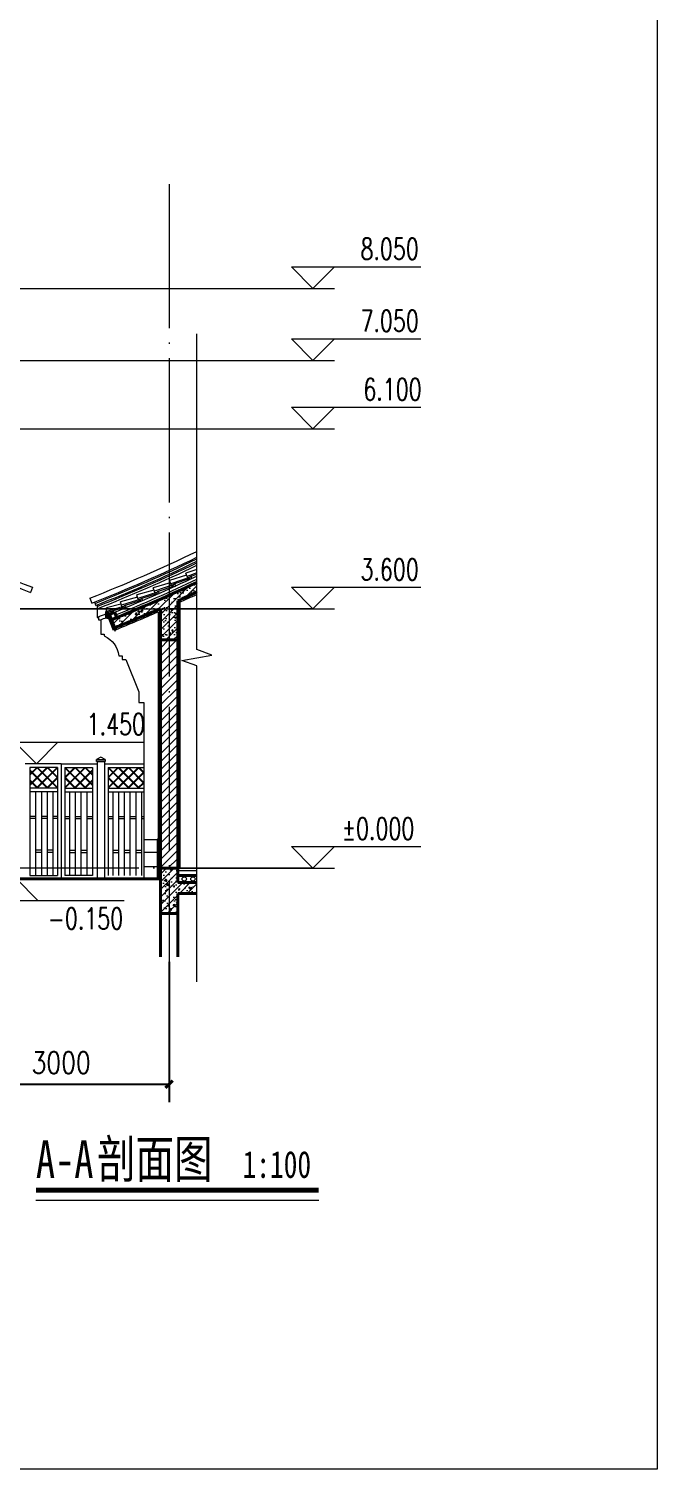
# Model space of a CAD drawing. Extents: x 577108 to 1042908, y 41950 to 81950.
# Drawn here: x 825975 to 834708, y 41950 to 61950 of the extents above; entities that cross this region are included whole.
import ezdxf

# ---------------------------------------------------------------- set-up
doc = ezdxf.new("R2010")
doc.units = 0
doc.header["$LTSCALE"] = 1000
doc.header["$MEASUREMENT"] = 0
doc.linetypes.add('DOTE', pattern=[2.42, 2, -0.2, 0.02, -0.2])
doc.layers.get('0').update_dxf_attribs({"linetype": 'CONTINUOUS', "lineweight": 13})
doc.layers.get('Defpoints').update_dxf_attribs({"linetype": 'CONTINUOUS', "lineweight": 5})
for name, color, linetype, lineweight in [('AXIS', 3, 'CONTINUOUS', 15), ('DIM_ELEV', 3, 'CONTINUOUS', 15), ('DIM_SYMB', 3, 'CONTINUOUS', 15), ('DOTE', 1, 'DOTE', 0), ('hatch', 8, 'CONTINUOUS', 5), ('LM-3', 251, 'CONTINUOUS', 5), ('LM-S', 8, 'CONTINUOUS', 5), ('PUB_TEXT', 7, 'CONTINUOUS', 20), ('wall', 2, 'CONTINUOUS', 40), ('瓦1', 8, 'CONTINUOUS', 15), ('瓦2', 2, 'CONTINUOUS', 15), ('粉刷线', 251, 'CONTINUOUS', 0)]:
    doc.layers.add(name, color=color, linetype=linetype, lineweight=lineweight)
doc.styles.add('_TCH_DIM', font='SIMPLEX', dxfattribs={"bigfont": 'GBCBIG'})
doc.styles.add('DIM_FONT', font='SIMPLEX.shx', dxfattribs={"width": 0.8, "bigfont": 'hztxt.shx'})
doc.styles.add('SIMHEI', font='simhei.ttf', dxfattribs={"width": 0.75, "height": 10})
doc.dimstyles.new('DIMN', dxfattribs={"dimtxt": 300, "dimasz": 100, "dimexe": 250, "dimexo": 300, "dimgap": 150, "dimtad": 1, "dimdec": 0, "dimzin": 0, "dimdsep": 46, "dimtxsty": 'DIM_FONT', "dimblk": 'ARCHTICK', "dimcen": 0.09, "dimclrt": 7, "dimazin": 2, "dimtfac": 1, "dimtdec": 0, "dimtix": 1, "dimtmove": 2, "dimatfit": 3, "dimldrblk": 'ARCHTICK', "dimfxl": 0, "dimtolj": 1, "dimtzin": 0, "dimarcsym": 0})
pattern_1 = [(45, (-236165.48, -386591.74), (-53.0330086, 53.0330086), []), (50, (-236165.48, -386591.74), (215.178055, -18.82564), [22.5, -247.5]), (355, (-236165.48, -386591.74), (-41.6254, 225.65764), [18, -198]), (100.4514, (-236147.54, -386593.31), (173.552815, 206.831863), [19.122057, -210.342634]), (46.1842, (-236165.48, -386531.74), (320.172315, -49.655704), [33.75, -371.25]), (96.6356, (-236138.8, -386535.88), (280.39881, 292.23536), [28.68309, -315.5139]), (351.1842, (-236165.48, -386531.74), (280.39858, 292.23558), [27, -297]), (21, (-236135.48, -386546.74), (179.072116, -120.785667), [22.5, -247.5]), (326, (-236135.48, -386546.74), (72.9946, 217.545014), [18, -198]), (71.4514, (-236120.55, -386556.8), (252.06679, 96.75915), [19.122057, -210.342634]), (37.5, (-236165.48, -386591.74), (3.6479566, 99.868156), [0, -195.6, 0, -201, 0, -198.75]), (7.5, (-236165.48, -386591.74), (78.920861, 118.323514), [0, -114.6, 0, -191.1, 0, -75.75]), (327.5, (-236232.38, -386591.74), (160.146731, -6.7664615), [0, -75, 0, -234, 0, -310.5]), (317.5, (-236262.38, -386591.74), (174.95585, 30.031495), [0, -97.5, 0, -155.4, 0, -220.5])]

# ---------------------------------------------------------------- blocks, each defined once
blk = doc.blocks.new('wa1')
at = {"layer": '瓦1'}
for p in [(-296, 55), (-47, 71)]:
    blk.add_line(p, (-291, 105), dxfattribs=at)
at = {"layer": '瓦2', "color": 2}
for p, q in [((-298, 33), (-296, 55)), ((-298, 33), (-258, 29)), ((2, 25), (-296, 55)), ((-258, 36), (-14, 11)), ((-258, 36), (-258, 29)), ((-14, 11), (-15, 1)), ((-15, 1), (0, 0)), ((2, 25), (0, 0))]:
    blk.add_line(p, q, dxfattribs=at)
blk = doc.blocks.new('_ArchTick')
at = {"color": 0, "linetype": 'ByBlock', "const_width": 0.4}
blk.add_lwpolyline([(-0.5, -0.5), (0.5, 0.5)], dxfattribs=at)
blk = doc.blocks.new('*D102')
at = {"layer": 'AXIS', "color": 0, "lineweight": -2, "transparency": 16777216}
for p, q in [((824925, 48995), (824925, 47045)), ((827925, 48995), (827925, 47045)), ((824925, 47295), (827925, 47295))]:
    blk.add_line(p, q, dxfattribs=at)
at = {"layer": 'Defpoints', "color": 0, "transparency": 16777216}
for p in [(824925, 49295), (827925, 49295), (827925, 47295)]:
    blk.add_point(p, dxfattribs=at)
at = {"layer": 'AXIS', "color": 0, "lineweight": -2, "transparency": 16777216, "xscale": 100, "yscale": 100, "zscale": 100, "rotation": 180}
blk.add_blockref('_ArchTick', (824925, 47295), dxfattribs=at)
at = {"layer": 'AXIS', "color": 0, "lineweight": -2, "transparency": 16777216, "xscale": 100, "yscale": 100, "zscale": 100}
blk.add_blockref('_ArchTick', (827925, 47295), dxfattribs=at)
at = {"layer": 'AXIS', "color": 7, "transparency": 16777216, "insert": (826425, 47595), "char_height": 300, "attachment_point": 5, "style": 'DIM_FONT'}
blk.add_mtext('\\A1;3000', dxfattribs=at)

msp = doc.modelspace()

# ---------------------------------------------------------------- hatches: boundary and pattern name
at = {"layer": 'hatch'}
h = msp.add_hatch(dxfattribs=at)
h.set_pattern_fill('钢筋混凝土', color=256, scale=30, style=0)
h.set_pattern_definition(pattern_1)
h.paths.add_polyline_path([(827804.6627, 53465.0354), (828044.6627, 53465.0354), (828044.6627, 54007.7676, 0.0033137686), (828310.9373, 54130.5011), (828310.9373, 54263.1224, -0.0147124755), (827124.6627, 53745.1748), (827169.4234, 53633.8353, 0.0077881002), (827804.6627, 53900.7809)])
h = msp.add_hatch(dxfattribs=at)
h.set_pattern_fill('普通砖', color=256, scale=30, style=0)
h.set_pattern_definition([(45, (-236165.48, -386534.44), (-56.427121, 56.427121), [])])
h.paths.add_polyline_path([(828044.6627, 50295.1748), (828044.6627, 53465.0354), (827804.6627, 53465.0354), (827804.6627, 50295.1748)])
h = msp.add_hatch(dxfattribs=at)
h.set_pattern_fill('天然石材', color=256, scale=5, style=0)
h.set_pattern_definition([(45, (-444716.233, -410673.382), (-18.8090404, 18.8090404), []), (45, (-444706.983, -410682.932), (-18.8090404, 18.8090404), [10.5, -6])])
h.paths.add_polyline_path([(827804.6627, 50695.1748), (827774.6627, 50695.1748), (827774.6627, 50145.1748), (827804.6627, 50145.1748)])
h = msp.add_hatch(dxfattribs=at)
h.set_pattern_fill('钢筋混凝土', color=256, scale=30, style=0)
h.set_pattern_definition(pattern_1)
h.paths.add_polyline_path([(828044.6627, 49945.1748), (828310.9373, 49945.1748), (828310.9373, 50095.1748), (828044.6627, 50095.1748), (828044.6627, 50295.1748), (827804.6627, 50295.1748), (827804.6627, 50145.1748), (827804.6627, 49665.1748), (828044.6627, 49665.1748)])
at = {"layer": 'LM-S'}
h = msp.add_hatch(dxfattribs=at)
h.set_pattern_fill('文化石01', color=256, scale=500, style=0)
h.set_pattern_definition([(0, (-444716.2, -410683), (9e-13, 4000), [3000, -1000]), (0, (-444716.2, -410483), (9e-13, 4000), [-1200, 1200, -600, 1000]), (0, (-444716.2, -410283), (9e-13, 4000), [-1800, 2200]), (0, (-444716.2, -410083), (9e-13, 4000), [1800, -2200]), (0, (-444716.2, -409883), (9e-13, 4000), [-800, 3200]), (0, (-444716.2, -409683), (9e-13, 4000), [1400, -1000, 1200, -400]), (0, (-443316.2, -409483), (9e-13, 4000), [3200, -800]), (0, (-444916.2, -409283), (9e-13, 4000), [2200, -1800]), (0, (-445516.2, -409083), (9e-13, 4000), [1800, -2200]), (0, (-444716.2, -408883), (9e-13, 4000), [3200, -800]), (0, (-444716.2, -408683), (9e-13, 4000), [-1600, 1000, -600, 800]), (0, (-442716.2, -408483), (9e-13, 4000), [2400, -1600]), (0, (-444316.2, -408283), (9e-13, 4000), [1600, -800, 600, -1000]), (0, (-443516.2, -408083), (9e-13, 4000), [1600, -600, 1000, -800]), (0, (-441916.2, -407883), (9e-13, 4000), [2400, -1600]), (0, (-443516.2, -407683), (9e-13, 4000), [1600, -2400]), (0, (-442716.2, -407483), (9e-13, 4000), [1800, -2200]), (0, (-442716.2, -407283), (9e-13, 4000), [-1200, 2800]), (0, (-443916.2, -407083), (9e-13, 4000), [1200, -2800]), (0, (-442716.2, -406883), (9e-13, 4000), [2800, -1200]), (90, (-444716.2, -409083), (-4000, 1e-12), [600, -1600, 1400, -400]), (90, (-444316.2, -408883), (-4000, 1e-12), [1000, -600, 400, -2000]), (90, (-444116.2, -409683), (-4000, 1e-12), [400, -3600]), (90, (-443916.2, -410083), (-4000, 1e-12), [400, -2400, 600, -600]), (90, (-443716.2, -409283), (-4000, 1e-12), [400, -3600]), (90, (-443516.2, -410683), (-4000, 1e-12), [600, -1800, 1000, -600]), (90, (-443316.2, -409883), (-4000, 1e-12), [600, -3400]), (90, (-443116.2, -408883), (-4000, 1e-12), [600, -200, 400, -2800]), (90, (-442916.2, -410483), (-4000, 1e-12), [600, -3400]), (90, (-442716.2, -409483), (-4000, 1e-12), [600, -200, 600, -400, 1000, -1200]), (90, (-442316.2, -409483), (-4000, 1e-12), [-2800, 400, -400, 400]), (90, (-442116.2, -408883), (-4000, 1e-12), [400, -3600]), (90, (-441916.2, -410283), (-4000, 1e-12), [400, -1400, 1000, -1200]), (90, (-441716.2, -409683), (-4000, 1e-12), [200, -2600, 600, -600]), (90, (-441516.2, -409483), (-4000, 1e-12), [1000, -1000, 600, -1400]), (90, (-441316.2, -408483), (-4000, 1e-12), [600, -1000, 400, -2000]), (90, (-441116.2, -409883), (-4000, 1e-12), [400, -3600]), (90, (-440916.2, -409483), (-4000, 1e-12), [400, -1200, 600, -1800])])
h.paths.add_polyline_path([(825274.6627, 50695.1748), (825074.6627, 50695.1748), (825074.6627, 50145.1748), (825274.6627, 50145.1748)])
h.paths.add_polyline_path([(827774.6627, 50695.1748), (827574.6627, 50695.1748), (827574.6627, 50145.1748), (827774.6627, 50145.1748)])

# ---------------------------------------------------------------- linework, layer by layer
for p, q in [((828044.6627, 50295.1748), (828310.9373, 50295.1748)), ((828044.6627, 50265.1748), (828310.9373, 50265.1748))]:
    msp.add_line(p, q)
for centre in [(828136.7302, 50145.1748), (828256.7302, 50145.1748)]:
    msp.add_circle(centre, 30)
at = {"layer": 'DIM_ELEV'}
for p, q in [((829924.6627, 58345.1748), (829624.6627, 58645.1748)), ((829624.6627, 58645.1748), (831424.6627, 58645.1748)), ((829924.6627, 58345.1748), (830224.6627, 58645.1748)), ((820254.6627, 58345.1748), (830224.6627, 58345.1748)), ((829924.6627, 57345.1748), (829624.6627, 57645.1748)), ((829624.6627, 57645.1748), (831424.6627, 57645.1748)), ((829924.6627, 57345.1748), (830224.6627, 57645.1748)), ((825094.6627, 57345.1748), (830224.6627, 57345.1748)), ((829924.6627, 56395.1748), (829624.6627, 56695.1748)), ((829624.6627, 56695.1748), (831424.6627, 56695.1748)), ((829924.6627, 56395.1748), (830224.6627, 56695.1748)), ((822544.6627, 56395.1748), (830224.6627, 56395.1748)), ((829924.6627, 53895.1748), (829624.6627, 54195.1748)), ((829624.6627, 54195.1748), (831424.6627, 54195.1748)), ((829924.6627, 53895.1748), (830224.6627, 54195.1748)), ((825724.6627, 53895.1748), (830224.6627, 53895.1748)), ((826080.3293, 51745.1748), (825780.3293, 52045.1748)), ((825780.3293, 52045.1748), (827580.3293, 52045.1748)), ((826080.3293, 51745.1748), (826380.3293, 52045.1748)), ((829924.6627, 50295.1748), (829624.6627, 50595.1748)), ((829624.6627, 50595.1748), (831424.6627, 50595.1748)), ((829924.6627, 50295.1748), (830224.6627, 50595.1748)), ((828044.6627, 50295.1748), (830224.6627, 50295.1748)), ((825803.1098, 50145.1748), (826103.1098, 49845.1748)), ((825503.1098, 49845.1748), (827303.1098, 49845.1748))]:
    msp.add_line(p, q, dxfattribs=at)
at = {"layer": 'DIM_SYMB'}
for points in [[(828310.9373, 48718.7888), (828310.9373, 53104.5594), (828100.9373, 53180.9931), (828520.9373, 53255.0505), (828310.9373, 53329.5594), (828310.9373, 57715.3299)], [(826074.0638, 45686.3447), (830005.1397, 45686.3447)]]:
    msp.add_lwpolyline(points, dxfattribs=at)
at = {"layer": 'DIM_SYMB', "const_width": 70}
msp.add_lwpolyline([(826074.0638, 45826.3447), (830005.1397, 45826.3447)], dxfattribs=at)
at = {"layer": 'DOTE'}
for p, q in [((827924.6627, 59795.1748), (827924.6627, 48795.1748)), ((829924.6627, 53895.1748), (792271.3809, 53895.1748)), ((829924.6627, 50295.1748), (792271.3809, 50295.1748))]:
    msp.add_line(p, q, dxfattribs=at)
at = {"layer": 'hatch'}
for p, q in [((826024.6627, 54195.1748), (825997.2241, 54125.3742)), ((826824.6627, 54045.1748), (826852.1013, 53975.3742)), ((826889.2292, 53990.0086), (826907.6072, 53943.5087)), ((826926.1867, 53950.8616), (826933.555, 53932.2684)), ((826425.5635, 51745.1748), (825924.6627, 51745.1748)), ((825990.5635, 51695.1748), (825990.5635, 50195.1748)), ((826375.5635, 51695.1748), (825990.5635, 51695.1748)), ((826227.0711, 51695.1748), (825990.5635, 51458.6672)), ((826085.6497, 51695.1748), (825990.5635, 51600.0886)), ((826233.4062, 51687.3678), (825990.5635, 51444.5251)), ((826091.9849, 51687.3678), (825990.5635, 51585.9464)), ((825990.5635, 51661.5099), (826246.8986, 51405.1748)), ((825990.5635, 51647.3678), (826232.7565, 51405.1748)), ((826368.4924, 51695.1748), (826078.4924, 51405.1748)), ((826091.9849, 51687.3678), (826374.1779, 51405.1748)), ((826375.5635, 51688.1037), (826092.6346, 51405.1748)), ((826098.32, 51695.1748), (826375.5635, 51417.9313)), ((826233.4062, 51687.3678), (826367.7565, 51553.0175)), ((826239.7414, 51695.1748), (826375.5635, 51559.3526)), ((826375.5635, 51695.1748), (826375.5635, 50195.1748)), ((826425.5635, 51745.1748), (826425.5635, 50145.1748)), ((826425.5635, 51745.1748), (826926.4643, 51745.1748)), ((826475.5635, 51695.1748), (826475.5635, 50195.1748)), ((826475.5635, 51695.1748), (826860.5635, 51695.1748)), ((826752.807, 51695.1748), (826475.5635, 51417.9313)), ((826611.3857, 51695.1748), (826475.5635, 51559.3526)), ((826475.5635, 51688.1037), (826758.4924, 51405.1748)), ((826759.1422, 51687.3678), (826476.9492, 51405.1748)), ((826482.6346, 51695.1748), (826772.6346, 51405.1748)), ((826617.7208, 51687.3678), (826483.3705, 51553.0175)), ((826860.5635, 51661.5099), (826604.2284, 51405.1748)), ((826617.7208, 51687.3678), (826860.5635, 51444.5251)), ((826860.5635, 51647.3678), (826618.3705, 51405.1748)), ((826624.0559, 51695.1748), (826860.5635, 51458.6672)), ((826759.1422, 51687.3678), (826860.5635, 51585.9464)), ((826765.4773, 51695.1748), (826860.5635, 51600.0886)), ((826860.5635, 51695.1748), (826860.5635, 50195.1748)), ((826926.4643, 51775.1748), (826926.4643, 50145.1748)), ((826926.4643, 51775.1748), (827026.4643, 51775.1748)), ((827026.4643, 51775.1748), (827026.4643, 50145.1748)), ((827026.4643, 51745.1748), (827574.6627, 51745.1748)), ((827076.4643, 51695.1748), (827076.4643, 50195.1748)), ((827076.4643, 51695.1748), (827574.6627, 51695.1748)), ((827353.7078, 51695.1748), (827076.4643, 51417.9313)), ((827212.2865, 51695.1748), (827076.4643, 51559.3526)), ((827076.4643, 51688.1037), (827359.3933, 51405.1748)), ((827360.043, 51687.3678), (827077.85, 51405.1748)), ((827083.5354, 51695.1748), (827373.5354, 51405.1748)), ((827218.6216, 51687.3678), (827084.2713, 51553.0175)), ((827495.1292, 51695.1748), (827205.1292, 51405.1748)), ((827218.6216, 51687.3678), (827500.8146, 51405.1748)), ((827509.2713, 51695.1748), (827219.2713, 51405.1748)), ((827224.9567, 51695.1748), (827514.9567, 51405.1748)), ((827574.6627, 51633.287), (827346.5505, 51405.1748)), ((827360.043, 51687.3678), (827574.6627, 51472.7481)), ((827574.6627, 51619.1448), (827360.6927, 51405.1748)), ((827366.3781, 51695.1748), (827574.6627, 51486.8902)), ((827501.4643, 51687.3678), (827574.6627, 51614.1694)), ((827507.7995, 51695.1748), (827574.6627, 51628.3116)), ((825990.5635, 51520.0886), (826105.4773, 51405.1748)), ((825990.5635, 51505.9464), (826091.3352, 51405.1748)), ((826375.5635, 51405.1748), (825990.5635, 51405.1748)), ((826367.7565, 51553.0175), (826219.9138, 51405.1748)), ((826375.5635, 51546.6824), (826234.0559, 51405.1748)), ((826475.5635, 51546.6824), (826617.0711, 51405.1748)), ((826475.5635, 51405.1748), (826860.5635, 51405.1748)), ((826483.3705, 51553.0175), (826631.2132, 51405.1748)), ((826860.5635, 51520.0886), (826745.6497, 51405.1748)), ((826860.5635, 51505.9464), (826759.7919, 51405.1748)), ((827076.4643, 51546.6824), (827217.9719, 51405.1748)), ((827076.4643, 51405.1748), (827574.6627, 51405.1748)), ((827084.2713, 51553.0175), (827232.114, 51405.1748)), ((827574.6627, 51491.8656), (827487.9719, 51405.1748)), ((827574.6627, 51477.7235), (827502.114, 51405.1748)), ((826375.5635, 51355.1748), (825990.5635, 51355.1748)), ((825990.5635, 51355.1748), (825990.5635, 50195.1748)), ((826070.5635, 51355.1748), (826070.5635, 50195.1748)), ((826150.5635, 51355.1748), (826150.5635, 50195.1748)), ((826230.5635, 51355.1748), (826230.5635, 50195.1748)), ((826310.5635, 51355.1748), (826310.5635, 50195.1748)), ((826475.5635, 51355.1748), (826860.5635, 51355.1748)), ((826540.5635, 51355.1748), (826540.5635, 50195.1748)), ((826620.5635, 51355.1748), (826620.5635, 50195.1748)), ((826700.5635, 51355.1748), (826700.5635, 50195.1748)), ((826780.5635, 51355.1748), (826780.5635, 50195.1748)), ((826860.5635, 51355.1748), (826860.5635, 50195.1748)), ((827076.4643, 51355.1748), (827574.6627, 51355.1748)), ((827141.4643, 51355.1748), (827141.4643, 50195.1748)), ((827221.4643, 51355.1748), (827221.4643, 50195.1748)), ((827301.4643, 51355.1748), (827301.4643, 50195.1748)), ((827381.4643, 51355.1748), (827381.4643, 50195.1748)), ((827461.4643, 51355.1748), (827461.4643, 50195.1748)), ((827541.4643, 51355.1748), (827541.4643, 50195.1748)), ((826070.5635, 51015.1748), (825990.5635, 51015.1748)), ((826230.5635, 51015.1748), (826150.5635, 51015.1748)), ((826375.5635, 51015.1748), (826310.5635, 51015.1748)), ((826475.5635, 51015.1748), (826540.5635, 51015.1748)), ((826620.5635, 51015.1748), (826700.5635, 51015.1748)), ((826780.5635, 51015.1748), (826860.5635, 51015.1748)), ((827076.4643, 51015.1748), (827141.4643, 51015.1748)), ((827221.4643, 51015.1748), (827301.4643, 51015.1748)), ((827381.4643, 51015.1748), (827461.4643, 51015.1748)), ((827541.4643, 51015.1748), (827574.6627, 51015.1748)), ((826070.5635, 50985.1748), (825990.5635, 50985.1748)), ((826230.5635, 50985.1748), (826150.5635, 50985.1748)), ((826375.5635, 50985.1748), (826310.5635, 50985.1748)), ((826475.5635, 50985.1748), (826540.5635, 50985.1748)), ((826620.5635, 50985.1748), (826700.5635, 50985.1748)), ((826780.5635, 50985.1748), (826860.5635, 50985.1748)), ((827076.4643, 50985.1748), (827141.4643, 50985.1748)), ((827221.4643, 50985.1748), (827301.4643, 50985.1748)), ((827381.4643, 50985.1748), (827461.4643, 50985.1748)), ((827541.4643, 50985.1748), (827574.6627, 50985.1748)), ((826150.5635, 50545.1748), (826070.5635, 50545.1748)), ((826150.5635, 50515.1748), (826070.5635, 50515.1748)), ((826310.5635, 50545.1748), (826230.5635, 50545.1748)), ((826310.5635, 50515.1748), (826230.5635, 50515.1748)), ((826540.5635, 50545.1748), (826620.5635, 50545.1748)), ((826540.5635, 50515.1748), (826620.5635, 50515.1748)), ((826700.5635, 50545.1748), (826780.5635, 50545.1748)), ((826700.5635, 50515.1748), (826780.5635, 50515.1748)), ((827141.4643, 50545.1748), (827221.4643, 50545.1748)), ((827141.4643, 50515.1748), (827221.4643, 50515.1748)), ((827301.4643, 50545.1748), (827381.4643, 50545.1748)), ((827301.4643, 50515.1748), (827381.4643, 50515.1748)), ((827461.4643, 50545.1748), (827541.4643, 50545.1748)), ((827461.4643, 50515.1748), (827541.4643, 50515.1748)), ((827026.4643, 50145.1748), (825824.6627, 50145.1748)), ((825990.5635, 50195.1748), (826375.5635, 50195.1748)), ((826860.5635, 50195.1748), (826475.5635, 50195.1748))]:
    msp.add_line(p, q, dxfattribs=at)
msp.add_lwpolyline([(827036.4643, 51805.1748), (826976.4643, 51835.1748), (826916.4643, 51805.1748)], dxfattribs=at)
msp.add_lwpolyline([(826916.4643, 51775.1748), (826916.4643, 51805.1748), (827036.4643, 51805.1748), (827036.4643, 51775.1748)], close=True, dxfattribs=at)
for centre, radius, start, end in [((833930.7832, 74307.4159), 21610.3906, 238.14258205, 248.54021392), ((833930.7832, 74307.4159), 21685.3906, 238.26563972, 248.54021392), ((818918.5422, 74157.4159), 21610.3906, 291.45978608, 295.76137292), ((818918.5422, 74157.4159), 21685.3906, 291.45978608, 295.66578168), ((818918.5422, 74157.4159), 21705.3906, 291.56522852, 295.64041514), ((818918.5422, 74157.4159), 21735.3906, 291.56522852, 295.60246292), ((818918.5422, 74157.4159), 21755.3906, 291.59271231, 295.57722625), ((818918.5422, 74157.4159), 21785.3906, 291.56148846, 295.53946809), ((818918.5422, 74157.4159), 21920, 291.90109279, 295.37146415), ((818918.5422, 74157.4159), 21960, 292.10944154, 295.32198234), ((818918.5422, 74157.4159), 21895.3906, 291.50403039, 291.81374493), ((818918.5422, 74157.4159), 21945.3906, 291.5436679, 291.76150516)]:
    msp.add_arc(centre, radius, start, end, dxfattribs=at)
at = {"layer": 'LM-3'}
msp.add_line((827574.6627, 50695.1748), (827774.6627, 50695.1748), dxfattribs=at)
at = {"layer": 'LM-S'}
for p, q in [((826924.6627, 53928.7467), (826924.6627, 53775.1748)), ((826924.6627, 53775.1748), (826944.6627, 53775.1748)), ((826944.6627, 53786.1243), (826944.6627, 53745.1748)), ((826944.6627, 53745.1748), (826977.1142, 53745.1748))]:
    msp.add_line(p, q, dxfattribs=at)
msp.add_lwpolyline([(785308.4301, 81950.2272), (834708.4301, 81950.2272), (834708.4301, 41950.2272), (785308.4301, 41950.2272)], close=True, dxfattribs=at)
msp.add_lwpolyline([(826974.6627, 53745.1748), (826974.6627, 53545.1748), (827024.6627, 53545.1748), (827024.6627, 53520.1748, -0.2592016427), (827224.6627, 53245.1748), (827274.6627, 53245.1748), (827274.6627, 53195.1748), (827324.6627, 53195.1748), (827504.6627, 52745.1748), (827504.6627, 52595.1748), (827574.6627, 52595.1748), (827574.6627, 50145.1748)], format="xyb", dxfattribs=at)
at = {"layer": 'wall'}
for p, q in [((828044.6627, 54007.7676), (828044.6627, 53375.1748)), ((827054.6627, 53857.9185), (827054.6627, 53775.1502)), ((827074.6627, 53848.2985), (827074.6627, 53775.1502)), ((827094.8223, 53819.4011), (827076.2657, 53811.941)), ((827162.0569, 53598.5403), (827076.2657, 53811.941)), ((827180.6135, 53606.0004), (827094.8223, 53819.4011)), ((827198.8348, 53775.1502), (827168.7246, 53849.2675)), ((827804.6627, 53375.1748), (827804.6627, 53900.7809)), ((827074.6627, 53775.1502), (827054.6627, 53775.1502)), ((827180.6135, 53606.0004), (827162.0569, 53598.5403)), ((827804.6627, 53525.1748), (827804.6627, 49065.1748)), ((828044.6627, 53465.0354), (827804.6627, 53465.0354)), ((828044.6627, 53525.1748), (828044.6627, 50095.1748)), ((827804.6627, 50295.1748), (828044.6627, 50295.1748)), ((827804.6627, 50145.1748), (825044.6627, 50145.1748)), ((828310.9373, 50195.1748), (828044.6627, 50195.1748)), ((828310.9373, 50095.1748), (828044.6627, 50095.1748)), ((828044.6627, 49945.1748), (828044.6627, 49065.1748)), ((828044.6627, 49945.1748), (828310.9373, 49945.1748)), ((827804.6627, 49665.1748), (828044.6627, 49665.1748))]:
    msp.add_line(p, q, dxfattribs=at)
msp.add_lwpolyline([(827804.6627, 50695.1748), (827774.6627, 50695.1748), (827774.6627, 50145.1748), (827804.6627, 50145.1748)], close=True, dxfattribs=at)
for radius, start, end in [(22000, 291.90109279, 295.27270056), (22120, 294.36658588, 295.1260429), (21920, 291.90109279, 292.10944154), (22120, 291.90109279, 293.6859578)]:
    msp.add_arc((818918.5422, 74157.4159), radius, start, end, dxfattribs=at)
at = {"layer": '瓦1'}
for p, q in [((828310.9373, 54442.8346), (828158.8421, 54393.3968)), ((828176.0267, 54346.4427), (828158.8421, 54393.3968)), ((827255.989, 53961.6486), (827054.6627, 53908.6845)), ((827054.6627, 53857.9185), (827054.6627, 53908.6845))]:
    msp.add_line(p, q, dxfattribs=at)
at = {"layer": '瓦2', "color": 2}
for p, q in [((828310.9373, 54395.8182), (828176.0267, 54346.4427)), ((828183.5879, 54325.7829), (828176.0267, 54346.4427)), ((828183.5879, 54325.7829), (828221.1512, 54339.5305)), ((828218.7454, 54346.1041), (828310.9373, 54379.8451)), ((828218.7454, 54346.1041), (828221.1512, 54339.5305)), ((827319.0025, 53937.9018), (827054.6627, 53857.9185)), ((827074.6627, 53848.2985), (827308.9895, 53919.2005)), ((827308.9895, 53919.2005), (827311.8856, 53909.629)), ((827311.8856, 53909.629), (827326.2428, 53913.9732)), ((827319.0025, 53937.9018), (827326.2428, 53913.9732))]:
    msp.add_line(p, q, dxfattribs=at)
at = {"layer": '粉刷线'}
for p, q in [((827774.6627, 53854.9128), (827774.6627, 50695.1748)), ((828074.6627, 53988.4308), (828074.6627, 50295.1748))]:
    msp.add_line(p, q, dxfattribs=at)
for start, end in [(294.41663858, 295.0896541), (291.90109279, 293.56722977)]:
    msp.add_arc((818918.5422, 74157.4159), 22150, start, end, dxfattribs=at)

# ---------------------------------------------------------------- block references
at = {"layer": 'hatch'}
for p, rotation in [((828240.6895, 54318.4651), 25.16841598290681), ((827785.7729, 54111.0042), 23.86148671485868), ((828013.8227, 54213.4375), 24.51495134830697), ((827556.5696, 54011.1785), 23.20802206970833)]:
    msp.add_blockref('wa1', p, dxfattribs=dict(at, rotation=rotation))

# ---------------------------------------------------------------- texts
at = {"layer": 'PUB_TEXT'}
for s, height, style, width, p in [('8.050', 297.5, '_TCH_DIM', 0.705882, (830584.6627, 58745.1748)), ('7.050', 297.5, '_TCH_DIM', 0.705882, (830584.6627, 57745.1748)), ('6.100', 297.5, '_TCH_DIM', 0.705882, (830624.6627, 56795.1748)), ('3.600', 297.5, '_TCH_DIM', 0.705882, (830584.6627, 54295.1748)), ('1.450', 297.5, '_TCH_DIM', 0.705882, (826780.3293, 52145.1748)), ('%%P0.000', 297.5, '_TCH_DIM', 0.705882, (830324.6627, 50695.1748)), ('-0.150', 297.5, '_TCH_DIM', 0.705882, (826243.1098, 49447.6748)), ('A-A', 522.78481, 'SIMHEI', 0.75, (826074.0638, 45995.1748)), ('剖面图', 522.78481, 'SIMHEI', 0.75, (826924.6967, 45995.1748)), ('1:100', 373.41772, 'SIMHEI', 0.75, (828946.279, 45995.1748))]:
    msp.add_text(s, height=height, dxfattribs=dict(at, style=style, width=width)).set_placement(p)

# ---------------------------------------------------------------- dimensions: what is measured, and where the dimension line sits
at = {"layer": 'AXIS'}
dim = msp.add_aligned_dim(p1=(824924.6627, 49295.1748), p2=(827924.6627, 49295.1748), distance=-2000, dimstyle='DIMN', dxfattribs=at)
dim.commit()
dim.dimension.update_dxf_attribs({"geometry": '*D102', "text_midpoint": (826424.6627, 47595.1748)})

doc.saveas('drawing.dxf')
